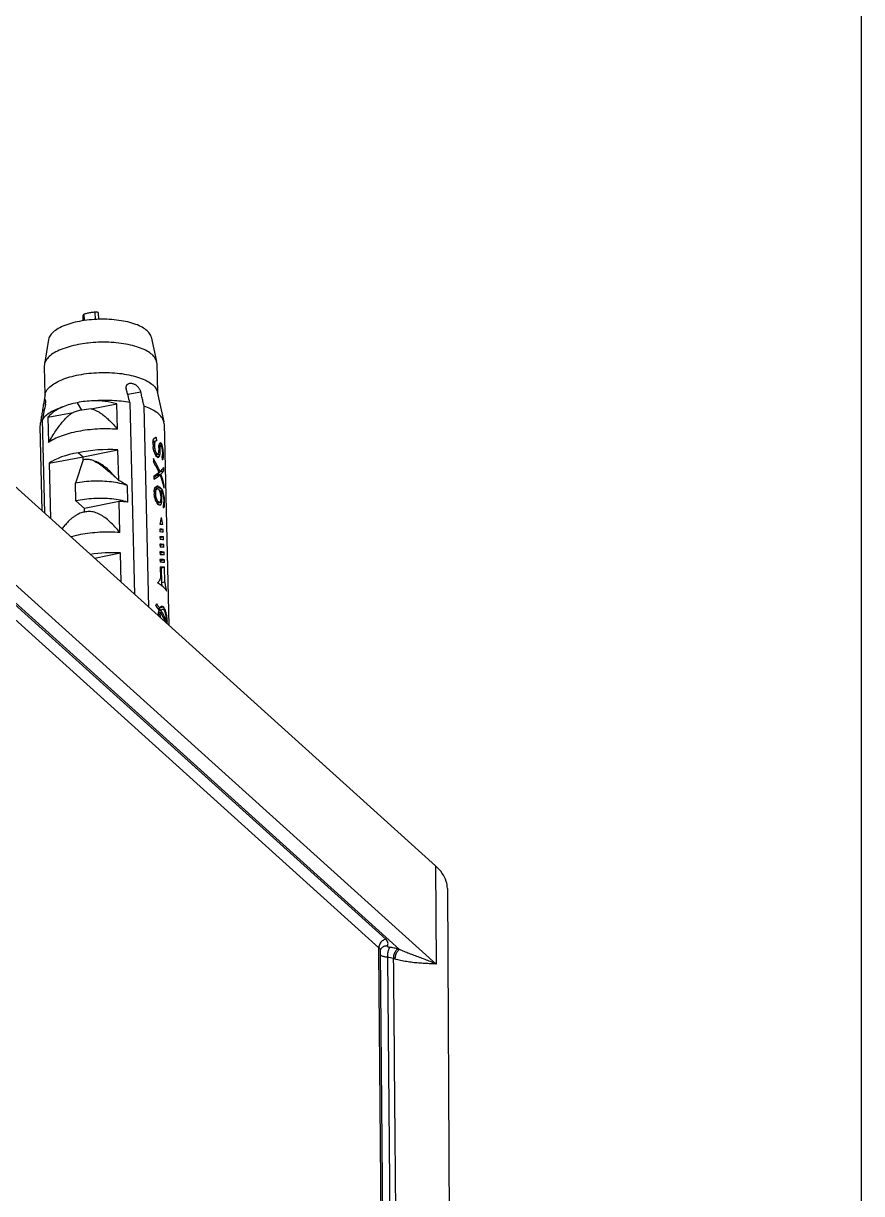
# Model space of a CAD drawing. Header units: millimetres. Extents: x 306 to 1885, y 393 to 1000.
# Drawn here: x 593 to 636.2, y 658.3 to 718.6 of the extents above; entities that cross this region are included whole.
import ezdxf

# ---------------------------------------------------------------- set-up
doc = ezdxf.new("R2010")
doc.units = ezdxf.units.MM

# ---------------------------------------------------------------- blocks, each defined once
blk = doc.blocks.new('u51')
at = {"color": 7}
for p, q in [((-63.902, -20.124), (-64.096, 17.852)), ((-60.811, -16.568), (-61.093, 15.697)), ((-60.734, 15.352), (-60.454, -16.913)), ((-60.651, 15.197), (-60.374, -16.912)), ((-63.286, -21.291), (-63.32, -16.223)), ((-63.32, -16.223), (-22.055, -53.433)), ((-61.442, -16.974), (-23.038, -51.604)), ((-60.458, -16.948), (-60.471, -16.985)), ((-60.454, -16.913), (-60.458, -16.948)), ((-60.374, -16.912), (-60.373, -16.984)), ((-60.373, -16.984), (-60.372, -17.068)), ((-60.372, -17.068), (-23.178, -50.607)), ((-60.731, -17.499), (-23.537, -51.038)), ((-63.286, -21.291), (-22.022, -58.501)), ((-49.302, -44.064), (-49.553, -33.675)), ((-49.426, -33.875), (-49.473, -33.884)), ((-49.405, -34.18), (-49.443, -34.188)), ((-49.374, -33.836), (-49.424, -33.846)), ((-49.019, -34.327), (-49.118, -34.346)), ((-49.027, -34.232), (-49.099, -34.246)), ((-49.319, -34.423), (-49.384, -34.436)), ((-49.118, -34.6), (-49.279, -34.631)), ((-49.044, -34.467), (-49.194, -34.496)), ((-49.038, -34.419), (-49.151, -34.441)), ((-48.991, -34.539), (-49.081, -34.556)), ((-48.52, -34.606), (-48.27, -44.969)), ((-47.544, -45.155), (-47.783, -35.271)), ((-49.167, -35.88), (-49.351, -35.916)), ((-49.351, -35.916), (-49.333, -36.666)), ((-49.149, -36.631), (-49.167, -35.88)), ((-49.1, -36.681), (-49.113, -36.131)), ((-47.092, -35.894), (-47.055, -37.402)), ((-49.149, -36.631), (-49.333, -36.666)), ((-49.327, -36.91), (-49.324, -37.057)), ((-49.139, -37.021), (-49.324, -37.057)), ((-49.312, -37.301), (-49.308, -37.448)), ((-49.139, -37.021), (-49.142, -36.923)), ((-49.124, -37.412), (-49.126, -37.316)), ((-49.09, -37.071), (-49.094, -36.925)), ((-49.09, -37.461), (-49.094, -37.315)), ((-47.055, -37.402), (-45.724, -37.127)), ((-49.124, -37.412), (-49.308, -37.448)), ((-49.296, -37.692), (-49.293, -37.839)), ((-49.108, -37.803), (-49.293, -37.839)), ((-49.108, -37.803), (-49.111, -37.705)), ((-49.09, -37.851), (-49.094, -37.705)), ((-49.28, -38.083), (-49.277, -38.23)), ((-49.093, -38.194), (-49.277, -38.23)), ((-49.264, -38.474), (-49.261, -38.621)), ((-49.09, -38.241), (-49.094, -38.095)), ((-49.09, -38.631), (-49.093, -38.485)), ((-47.03, -38.456), (-46.991, -40.061)), ((-49.091, -38.588), (-49.261, -38.621)), ((-43.377, -42.036), (-43.446, -39.182)), ((-49.257, -39.759), (-49.31, -39.769)), ((-49.255, -39.869), (-49.258, -39.736)), ((-46.991, -40.061), (-45.197, -39.691)), ((-45.202, -39.508), (-45.197, -39.691)), ((-45.197, -39.691), (-44.761, -40.085)), ((-43.151, -39.447), (-43.035, -44.286)), ((-42.904, -43.935), (-43.009, -39.576)), ((-49.294, -39.985), (-49.33, -39.992)), ((-49.33, -39.992), (-49.327, -40.098)), ((-49.257, -39.856), (-49.327, -39.87)), ((-49.295, -40.092), (-49.327, -40.098)), ((-49.29, -40.237), (-49.318, -40.242)), ((-49.293, -40.179), (-49.297, -40.019)), ((-49.137, -40.132), (-49.194, -40.143)), ((-49.194, -40.143), (-49.19, -40.276)), ((-49.139, -40.266), (-49.19, -40.276)), ((-49.003, -39.985), (-49.187, -40.02)), ((-49.028, -39.892), (-49.159, -39.917)), ((-49.137, -40.353), (-49.142, -40.166)), ((-48.954, -39.976), (-49.089, -40.002)), ((-48.948, -39.985), (-49.052, -40.005)), ((-48.928, -40.017), (-49.013, -40.033)), ((-48.896, -40.073), (-48.971, -40.088)), ((-48.857, -40.155), (-48.926, -40.169)), ((-48.826, -40.254), (-48.894, -40.267)), ((-48.807, -40.342), (-48.877, -40.356)), ((-48.877, -40.356), (-48.872, -40.542)), ((-47.402, -40.885), (-47.422, -40.023)), ((-44.761, -40.085), (-44.739, -41.001)), ((-49.312, -40.737), (-49.308, -40.897)), ((-49.274, -40.89), (-49.308, -40.897)), ((-49.261, -40.401), (-49.295, -40.407)), ((-49.211, -40.52), (-49.263, -40.529)), ((-49.131, -40.618), (-49.219, -40.635)), ((-49.13, -40.41), (-49.177, -40.419)), ((-48.996, -40.702), (-49.149, -40.732)), ((-49.075, -40.608), (-49.131, -40.619)), ((-48.886, -40.765), (-49.07, -40.801)), ((-48.898, -40.825), (-48.98, -40.841)), ((-48.804, -40.67), (-48.956, -40.7)), ((-48.802, -40.653), (-48.914, -40.674)), ((-48.797, -40.596), (-48.886, -40.613)), ((-48.793, -40.527), (-48.872, -40.542)), ((-48.793, -40.56), (-48.796, -40.427)), ((-48.958, -41.432), (-49.142, -41.467)), ((-48.917, -41.392), (-49.101, -41.427)), ((-49.031, -41.574), (-49.097, -41.587)), ((-48.773, -41.358), (-48.777, -41.198)), ((-46.965, -41.143), (-46.927, -42.72)), ((-45.137, -42.201), (-44.739, -41.001)), ((-49.12, -41.609), (-49.29, -41.642)), ((-49.29, -41.642), (-49.286, -41.801)), ((-48.751, -42.263), (-48.755, -42.103)), ((-45.137, -42.201), (-45.133, -42.35)), ((-43.377, -42.036), (-45.133, -42.35)), ((-49.226, -42.431), (-49.271, -42.44)), ((-49.271, -42.44), (-49.268, -42.573)), ((-49.196, -42.304), (-49.268, -42.318)), ((-49.228, -42.565), (-49.268, -42.573)), ((-49.222, -42.683), (-49.259, -42.69)), ((-49.197, -42.233), (-49.25, -42.243)), ((-49.227, -42.637), (-49.231, -42.478)), ((-49.194, -42.37), (-49.198, -42.21)), ((-49.029, -42.607), (-49.104, -42.621)), ((-49.104, -42.621), (-49.1, -42.781)), ((-49.034, -42.768), (-49.1, -42.781)), ((-48.913, -42.463), (-49.096, -42.498)), ((-48.915, -42.38), (-49.077, -42.411)), ((-49.032, -42.84), (-49.036, -42.68)), ((-48.982, -42.334), (-49.033, -42.344)), ((-48.854, -42.477), (-48.966, -42.498)), ((-48.837, -42.509), (-48.926, -42.526)), ((-48.799, -42.592), (-48.882, -42.607)), ((-48.769, -42.69), (-48.85, -42.706)), ((-48.746, -42.805), (-48.832, -42.821)), ((-45.133, -42.35), (-46.927, -42.72)), ((-44.895, -42.565), (-45.133, -42.35)), ((-49.203, -42.81), (-49.243, -42.818)), ((-49.042, -42.934), (-49.211, -42.967)), ((-49.059, -43.012), (-49.178, -43.035)), ((-49.088, -43.066), (-49.142, -43.076)), ((-49.037, -42.893), (-49.127, -42.91)), ((-49.033, -42.836), (-49.108, -42.851)), ((-48.924, -43.182), (-48.92, -43.342)), ((-48.79, -43.317), (-48.92, -43.342)), ((-48.739, -43.156), (-48.882, -43.184)), ((-48.735, -43.111), (-48.84, -43.131)), ((-48.832, -42.821), (-48.827, -43.034)), ((-48.733, -43.016), (-48.827, -43.034)), ((-48.732, -43.088), (-48.737, -42.875)), ((-43.32, -44.406), (-43.352, -43.09)), ((-46.902, -43.774), (-46.87, -45.09)), ((-49.302, -44.064), (-49.29, -44.162)), ((-48.954, -45.704), (-49.29, -44.162)), ((-43.32, -44.406), (-44.614, -44.648)), ((-45.548, -44.828), (-46.87, -45.09)), ((-45.061, -44.758), (-44.834, -45.147)), ((-43.172, -45.565), (-43.073, -44.97)), ((-43.125, -44.738), (-43.032, -44.72)), ((-48.927, -47.175), (-48.963, -45.66)), ((-48.105, -45.697), (-47.433, -45.568)), ((-43.128, -47.035), (-43.165, -45.52)), ((-48.927, -47.175), (-48.916, -47.264)), ((-48.636, -48.534), (-48.916, -47.264)), ((-43.353, -48.406), (-43.135, -47.125)), ((-43.135, -47.125), (-43.128, -47.035)), ((-45.762, -49.431), (-45.753, -49.811)), ((-45.201, -49.374), (-45.194, -49.704)), ((-45.141, -49.365), (-45.134, -49.654)), ((-45.936, -49.442), (-45.928, -49.757))]:
    blk.add_line(p, q, dxfattribs=at)
for centre, radius, start, end in [((-58.284, -6.868), 10.048, 253.14078, 253.62541), ((-58.37, -6.837), 10.592, 253.14078, 253.62541), ((-48.095, -38.583), 1.607, 232.7377, 235.62524), ((-48.103, -38.731), 1.588, 233.30326, 235.0561), ((-46.604, -33.293), 6.779, 263.06998, 266.72998), ((-48.327, -39.721), 1.205, 226.77867, 228.17476), ((-48.079, -39.385), 1.603, 233.31096, 235.04841), ((-48.187, -39.87), 1.136, 226.92502, 228.43585), ((-48.11, -39.783), 1.252, 228.46547, 231.71542), ((-44.538, -36.541), 5.203, 236.61124, 242.19775), ((-38.684, -33.196), 11.477, 223.81997, 225.08555), ((-47.986, -40.96), 1.694, 233.92932, 236.72201), ((-47.994, -41.136), 1.674, 234.47625, 236.17131), ((-48.44, -42.421), 0.96, 219.80599, 223.07445), ((-48.438, -42.255), 0.969, 220.63033, 222.24977), ((-152.12, -22.797), 111.182, 348.44034, 348.85586), ((37.928, -22.443), 88.438, 194.8812, 195.366), ((-45.547, -40.689), 4.492, 288.84717, 289.15789), ((-46.142, -41.389), 6.872, 276.32321, 276.77009), ((-46.08, -41.87), 6.386, 276.72666, 280.86124)]:
    blk.add_arc(centre, radius, start, end, dxfattribs=at)
for centre, major_axis, ratio, start_param, end_param in [((-46.394, -31.942), (1.463, 7.66), 0.359874, -4.405248, -4.388043), ((-46.317, -35.127), (-1.441, 9.954), 0.297032, 1.402673, 1.433361), ((-46.338, -34.243), (-1.805, 3.93), 0.680837, 1.254267, 1.314626), ((-46.383, -32.376), (1.463, 7.66), 0.359874, -4.451189, -4.438073), ((-46.327, -34.692), (-1.441, 9.954), 0.297032, 1.452704, 1.474686), ((-46.353, -33.613), (2.939, -1.682), 0.775373, -2.423405, -2.209064), ((-46.343, -34.048), (-1.805, 3.93), 0.680837, 1.295592, 1.340026), ((-46.357, -33.456), (2.939, -1.682), 0.775373, -2.369702, -2.185783), ((-46.346, -33.92), (3.183, -0.608), 0.663239, -2.666225, -2.600714), ((-46.383, -32.376), (-1.441, 9.954), 0.297032, -4.586433, -4.566627), ((-46.327, -34.692), (1.463, 7.66), 0.359874, -4.701927, -4.688811), ((-46.394, -31.942), (-1.441, 9.954), 0.297032, -4.5338, -4.516597), ((-46.317, -35.127), (1.463, 7.66), 0.359874, 7.814413, 7.835455), ((-46.342, -34.065), (3.183, -0.608), 0.663239, -2.691624, -2.600714), ((-46.346, -33.92), (3.189, 0.462), 0.11506, -2.756937, -2.691426), ((-46.342, -34.065), (3.189, 0.462), 0.11506, -2.756937, -2.666026), ((-46.343, -34.048), (3.123, 1.434), 0.387487, 2.482313, 2.512332), ((-46.338, -34.243), (3.123, 1.434), 0.387487, 2.439401, 2.486932), ((-46.342, -34.065), (2.935, -0.561), 0.663239, -2.655168, -2.6193), ((-46.353, -33.613), (2.939, -1.682), 0.775373, -2.166151, -2.07971), ((-46.357, -33.456), (2.939, -1.682), 0.775373, -2.143678, -2.056293), ((-46.316, -35.154), (2.281, 3.985), 0.545413, -4.522181, -4.498764), ((-46.293, -36.11), (3.189, 0.495), 0.089293, -2.848651, -2.660875), ((-46.293, -36.11), (2.989, 0.464), 0.089293, -2.85493, -2.806176), ((-46.287, -36.354), (3.189, 0.495), 0.089293, -2.848651, -2.660875), ((-46.284, -36.5), (3.189, 0.495), 0.089293, -2.848651, -2.660875), ((-46.278, -36.744), (3.189, 0.495), 0.089293, -2.842375, -2.667151), ((-46.284, -36.5), (2.989, 0.464), 0.089293, -2.85493, -2.806176), ((-46.293, -36.102), (3.197, 0.162), 0.407554, -1.832151, -1.339738), ((-46.274, -36.891), (3.189, 0.495), 0.089293, -2.842375, -2.667151), ((-46.268, -37.135), (3.189, 0.495), 0.089293, -2.836103, -2.673423), ((-46.265, -37.281), (3.189, 0.495), 0.089293, -2.836103, -2.673423), ((-46.274, -36.891), (2.989, 0.464), 0.089293, -2.848232, -2.815678), ((-46.265, -37.281), (2.989, 0.464), 0.089293, -2.841538, -2.824782), ((-46.259, -37.525), (3.189, 0.495), 0.089293, -2.829833, -2.679692), ((-46.255, -37.671), (3.189, 0.495), 0.089293, -2.829833, -2.679692), ((-46.249, -37.915), (3.189, 0.495), 0.089293, -2.823567, -2.685959), ((-46.246, -38.062), (3.189, 0.495), 0.089293, -2.823567, -2.685959), ((-46.24, -38.306), (3.189, 0.495), 0.089293, -2.813899, -2.702767), ((-46.231, -38.669), (-1.444, 6.216), 0.468354, 1.493872, 1.553008), ((-46.231, -38.669), (1.556, 6.913), 0.392424, -4.594682, -4.542686), ((-46.233, -38.6), (2.349, 3.812), 0.551563, -4.090258, -4.063962), ((-46.222, -39.032), (3.167, 1.033), 0.246051, 2.788119, 2.823018), ((-46.219, -39.183), (3.189, 0.48), 0.101256, -2.874466, -2.848389), ((-46.277, -36.765), (1.057, 14.257), 0.202215, 1.805308, 1.8141), ((-46.135, -42.643), (-1.591, 16.544), 0.179148, 7.682338, 7.691131), ((-46.18, -40.808), (-1.442, 6.265), 0.464903, 7.65745, 7.683746), ((-46.24, -38.292), (1.418, 8.096), 0.342931, -4.446512, -4.437783), ((-46.172, -41.116), (-1.449, 10.388), 0.284781, 1.440754, 1.449484), ((-46.225, -38.918), (2.593, 3.203), 0.561879, -4.005245, -3.987817), ((-46.187, -40.49), (-1.47, 5.743), 0.5038, 1.404393, 1.421821), ((-46.218, -39.222), (3.176, 0.901), 0.181163, 2.788959, 2.815036), ((-46.195, -40.186), (-2.506, 2.595), 0.77897, 0.98244, 1.008516), ((-46.223, -39), (1.057, 14.257), 0.202215, -4.625782, -4.617132), ((-46.19, -40.382), (-1.591, 16.544), 0.179148, 1.5472, 1.555849), ((-46.215, -39.327), (2.349, 3.812), 0.551564, -4.2378, -4.211864), ((-46.215, -39.34), (3.105, 1.547), 0.415702, 2.530793, 2.556726), ((-46.208, -39.622), (1.418, 8.096), 0.342931, -4.593874, -4.58523), ((-46.205, -39.759), (-1.449, 10.388), 0.284781, -4.694984, -4.68634), ((-46.209, -39.57), (2.593, 3.203), 0.561879, -4.152469, -4.135178), ((-46.216, -39.303), (3.187, 0.556), 0.042756, -2.729552, -2.686293), ((-46.21, -39.526), (3.105, 1.547), 0.415704, 2.504847, 2.522146), ((-46.213, -39.432), (3.189, 0.48), 0.101256, -2.709943, -2.683967), ((-46.217, -39.258), (3.178, -0.663), 0.674461, -2.488658, -2.462566), ((-46.215, -39.327), (2.202, 3.573), 0.551564, -4.224565, -4.209735), ((-46.221, -39.094), (3.14, -0.939), 0.718319, -2.406866, -2.363286), ((-46.22, -39.131), (-2.506, 2.595), 0.77897, 1.225056, 1.251233), ((-46.225, -38.933), (-2.235, 3.063), 0.757619, 1.378357, 1.413425), ((-46.229, -38.747), (-1.47, 5.743), 0.5038, -4.59257, -4.575062), ((-46.248, -37.976), (-1.449, 10.388), 0.284781, -4.529971, -4.521198), ((-46.237, -38.413), (-1.442, 6.265), 0.464904, -4.543864, -4.517413), ((-46.289, -36.257), (-1.591, 16.544), 0.179148, -4.483732, -4.474883), ((-46.179, -40.822), (-2.267, 3.007), 0.761035, 1.025117, 1.225037), ((-46.175, -40.981), (-2.274, 2.995), 0.761734, 1.021992, 1.187335), ((-46.19, -40.376), (-2.235, 3.063), 0.757619, 7.357849, 7.392748), ((-46.193, -40.249), (3.14, -0.939), 0.718318, 3.651103, 3.694529), ((-46.197, -40.092), (3.178, -0.663), 0.674461, 3.604079, 3.630093), ((-46.194, -40.189), (3.202, -0.158), 0.523122, -2.77985, -2.719274), ((-46.198, -40.057), (3.202, -0.206), 0.543298, 3.521589, 3.573499), ((-46.198, -40.038), (-1.47, 5.743), 0.5038, 7.791715, 7.826295), ((-46.204, -39.811), (-1.47, 5.743), 0.5038, 1.551754, 1.569045), ((-46.203, -39.855), (-1.745, 4.101), 0.66258, 1.457791, 1.47509), ((-46.2, -39.95), (3.178, -0.663), 0.674461, -2.54066, -2.514684), ((-46.194, -40.203), (3.194, 0.261), 0.270941, -2.712809, -2.652118), ((-46.196, -40.124), (3.189, 0.48), 0.101256, -2.657942, -2.63185), ((-46.192, -40.287), (3.187, 0.556), 0.042757, -2.642916, -2.599336), ((-46.193, -40.251), (3.176, 0.901), 0.181163, 2.546242, 2.572419), ((-46.184, -40.634), (2.593, 3.203), 0.561879, -4.291547, -4.274039), ((-46.188, -40.449), (3.167, 1.033), 0.246051, 2.484257, 2.519325), ((-46.165, -41.405), (1.418, 8.096), 0.342931, 1.524169, 1.532942), ((-46.194, -40.203), (2.995, 0.245), 0.270941, -2.709747, -2.681559), ((-46.176, -40.968), (2.349, 3.812), 0.551563, -4.45547, -4.429019), ((-46.124, -43.124), (1.057, 14.257), 0.202215, 1.40495, 1.4138), ((-46.178, -40.875), (3.169, 1.011), 0.236022, 2.697388, 2.862731), ((-46.174, -41.034), (3.169, 1.015), 0.237772, 8.945203, 9.145122), ((-46.178, -40.873), (3.172, 0.965), 0.214004, 2.46311, 2.67234), ((-46.175, -40.983), (-2.365, 2.84), 0.769812, 1.180605, 1.389834), ((-46.178, -40.875), (2.971, 0.948), 0.236022, 2.69894, 2.853758), ((-46.174, -41.052), (3.169, 1.011), 0.236022, 8.736767, 8.902751), ((-46.18, -40.804), (-2.274, 2.995), 0.761734, 1.265157, 1.431142), ((-46.175, -40.981), (-2.132, 2.808), 0.761734, 1.176425, 1.185783), ((-46.178, -40.873), (2.974, 0.905), 0.214004, 2.565211, 2.671586), ((-46.165, -41.42), (3.201, -0.006), 0.38893, -1.162162, -0.513136), ((-46.218, -39.213), (1.057, 14.257), 0.202215, -4.477878, -4.469085), ((-46.169, -41.232), (2.827, 2.587), 0.546807, -3.831265, -3.804969), ((-46.089, -44.541), (-1.516, 13.467), 0.220032, 7.682615, 7.691407), ((-46.116, -43.44), (-1.42, 7.301), 0.402038, 1.390253, 1.407796), ((-46.163, -41.506), (3.167, 1.033), 0.246051, 2.788119, 2.823018), ((-46.179, -40.82), (1.418, 8.096), 0.342931, -4.455231, -4.446512), ((-46.115, -43.485), (-1.449, 10.388), 0.284781, 1.449484, 1.458203), ((-46.16, -41.601), (3.105, 1.547), 0.415703, 8.943855, 8.961265), ((-46.159, -41.658), (3.189, 0.48), 0.101255, -2.874466, -2.848389), ((-46.129, -42.898), (-1.47, 5.743), 0.5038, 1.413112, 1.430522), ((-46.156, -41.77), (3.185, 0.676), 0.043459, 2.827525, 2.844902), ((-46.148, -42.097), (1.418, 8.096), 0.342931, -4.567942, -4.559297), ((-46.154, -41.847), (1.057, 14.257), 0.202215, -4.651718, -4.643074), ((-46.153, -41.902), (1.954, 4.949), 0.497373, -4.417336, -4.400048), ((-46.154, -41.868), (3.105, 1.547), 0.415703, 2.504847, 2.539438), ((-46.138, -42.531), (1.198, 11.179), 0.255104, -4.680332, -4.671681), ((-46.156, -41.797), (3.185, 0.676), 0.043459, 2.654434, 2.689079), ((-46.146, -42.178), (2.593, 3.203), 0.561879, -4.187081, -4.169768), ((-46.15, -42.016), (3.176, 0.901), 0.181161, 2.607193, 2.6332), ((-46.161, -41.597), (-2.506, 2.595), 0.778971, 1.216347, 1.242494), ((-46.163, -41.483), (3.004, -1.49), 0.766573, -2.235507, -2.200582), ((-46.154, -41.847), (0.991, 13.366), 0.202215, -4.651319, -4.64941), ((-46.153, -41.902), (1.832, 4.64), 0.497373, -4.412659, -4.39965), ((-46.169, -41.235), (-1.47, 5.743), 0.503801, -4.601306, -4.583822), ((-46.169, -41.239), (-1.745, 4.101), 0.662581, -4.695077, -4.659955), ((-46.199, -40.017), (-1.516, 13.467), 0.220032, -4.536227, -4.527467), ((-46.183, -40.646), (-1.42, 7.301), 0.402038, -4.519074, -4.501425), ((-46.23, -38.705), (-1.591, 16.544), 0.179148, -4.483732, -4.474883), ((-46.165, -41.42), (3.197, 0.162), 0.407554, -1.832151, -1.183125), ((-46.128, -42.942), (-1.745, 4.101), 0.662581, 1.266915, 1.301857), ((-46.135, -42.649), (3.197, -0.402), 0.611613, -2.778713, -2.743926), ((-46.139, -42.504), (3.178, -0.663), 0.674462, -2.696482, -2.670428), ((-46.142, -42.35), (3.189, 0.48), 0.101255, -2.822376, -2.796407), ((-46.138, -42.533), (3.191, 0.385), 0.175173, -2.817854, -2.783249), ((-46.146, -42.204), (2.593, 3.203), 0.561879, -4.100601, -4.083305), ((-46.139, -42.48), (3.105, 1.547), 0.415702, 2.539438, 2.574015), ((-46.138, -42.514), (1.954, 4.949), 0.497373, -4.434627, -4.417336), ((-46.134, -42.69), (1.198, 11.179), 0.255104, -4.671681, -4.663033), ((-46.136, -42.607), (3.189, 0.48), 0.101255, -2.649252, -2.623134), ((-46.133, -42.74), (3.191, 0.385), 0.175173, -2.653391, -2.618547), ((-46.13, -42.879), (3.105, 1.547), 0.415702, 2.391829, 2.418039), ((-46.129, -42.891), (3.18, 0.806), 0.127174, 2.528893, 2.572697), ((-46.094, -44.34), (1.198, 11.179), 0.255104, 1.481074, 1.489834), ((-46.115, -43.496), (2.349, 3.812), 0.551563, -4.455469, -4.429018), ((-46.063, -45.652), (1.057, 14.257), 0.202215, 1.40495, 1.4138), ((-46.128, -42.936), (3.164, -0.822), 0.667038, -0.714034, -0.334879), ((-46.128, -42.936), (3.18, -0.596), 0.700286, -1.673557, -1.294402), ((-46.202, -42.781), (3.388, -0.643), 0.701142, -1.279922, -1.026837), ((-46.278, -42.619), (3.032, -0.607), 0.704673, -1.189772, -1.022027), ((-46.342, -42.631), (3.019, -0.826), 0.668682, -0.959771, -0.792026), ((-46.232, -42.787), (3.372, -0.885), 0.66737, -0.976507, -0.723422)]:
    blk.add_ellipse(centre, major_axis=major_axis, ratio=ratio, start_param=start_param, end_param=end_param, dxfattribs=at)
for points, start_tangent, end_tangent in [([(-61.117, -16.509), (-61.181, -9.017), (-61.246, -1.282), (-61.314, 6.9), (-61.386, 15.752)], (-0.00856, 0.999963), (-0.008086, 0.999967)), ([(-63.32, -16.223), (-63.038, -16.239), (-62.738, -16.253), (-62.428, -16.273), (-62.114, -16.303), (-61.801, -16.347), (-61.494, -16.407), (-61.199, -16.485)], (0.9974, -0.072069), (0.956994, -0.290109)), ([(-63.32, -16.223), (-63.034, -16.347), (-62.75, -16.459), (-62.47, -16.564), (-62.196, -16.666), (-61.932, -16.767), (-61.68, -16.869), (-61.442, -16.974)], (0.906526, -0.42215), (0.90767, -0.419685)), ([(-61.442, -16.974), (-61.318, -16.862), (-61.229, -16.684), (-61.199, -16.485)], (0.890188, 0.455594), (-0.01207, 0.999927)), ([(-61.356, -17), (-61.235, -16.887), (-61.147, -16.708), (-61.117, -16.509)], (0.88495, 0.465687), (-0.012278, 0.999925)), ([(-61.117, -16.509), (-60.971, -16.544), (-60.811, -16.568)], (0.959821, -0.280613), (0.994305, -0.106575)), ([(-60.927, -17.083), (-60.866, -16.958), (-60.824, -16.77), (-60.811, -16.568)], (0.630263, 0.776381), (-0.018862, 0.999822)), ([(-60.811, -16.568), (-60.745, -16.577), (-60.678, -16.591), (-60.612, -16.61), (-60.546, -16.634), (-60.484, -16.669), (-60.454, -16.693)], (0.993142, -0.116918), (0.71066, -0.703535)), ([(-61.356, -17), (-61.154, -17.049), (-60.927, -17.083)], (0.95924, -0.282594), (0.993912, -0.110181)), ([(-60.927, -17.083), (-60.907, -17.086), (-60.885, -17.09), (-60.863, -17.096), (-60.842, -17.104), (-60.825, -17.114), (-60.813, -17.125), (-60.808, -17.14), (-60.813, -17.159)], (0.993901, -0.110274), (-0.48324, -0.875488)), ([(-60.813, -17.159), (-60.839, -17.333), (-60.731, -17.499)], (-0.479819, -0.877367), (0.743318, -0.668939)), ([(-60.813, -17.159), (-60.62, -17.124), (-60.48, -17.001), (-60.471, -16.985)], (0.997718, -0.067517), (0.476137, 0.879371)), ([(-60.731, -17.499), (-60.55, -17.416), (-60.419, -17.259), (-60.372, -17.068)], (0.981939, 0.189198), (-0.006643, 0.999978)), ([(-60.454, -16.913), (-60.45, -16.949)], (-0.00412, -0.999992), (0.214613, -0.976699)), ([(-60.45, -16.949), (-60.372, -17.068)], (0.214613, -0.976699), (0.741214, -0.671269)), ([(-63.902, -20.123), (-63.846, -20.482), (-63.64, -20.896), (-63.286, -21.291)], (0.006853, -0.999977), (0.742655, -0.669674)), ([(-49.44, -35.434), (-49.328, -35.586), (-49.168, -35.73), (-48.964, -35.864)], (0.492575, -0.87027), (0.870066, -0.492935)), ([(-49.44, -35.434), (-49.408, -35.586), (-49.378, -35.748), (-49.351, -35.916)], (0.208085, -0.978111), (0.138683, -0.990337)), ([(-49.167, -35.88), (-49.193, -35.712), (-49.194, -35.707)], (-0.136451, 0.990647), (-0.16997, 0.985449)), ([(-49.113, -36.131), (-49.078, -36.019), (-49.028, -35.929), (-48.964, -35.864)], (0.222224, 0.974996), (0.804419, 0.594063)), ([(-47.03, -38.456), (-46.518, -38.479), (-45.999, -38.468), (-45.488, -38.423), (-44.997, -38.347)], (0.996999, -0.077416), (0.981939, 0.189198)), ([(-47.03, -38.456), (-46.772, -38.753), (-46.515, -39.01), (-46.254, -39.226), (-45.986, -39.394), (-45.715, -39.5), (-45.446, -39.537), (-45.202, -39.508)], (0.634374, -0.773026), (0.971165, 0.23841)), ([(-44.997, -38.347), (-44.539, -38.24), (-44.503, -38.23)], (0.981939, 0.189198), (0.962034, 0.27293)), ([(-45.202, -39.508), (-45.086, -39.484), (-44.971, -39.447), (-44.853, -39.394), (-44.732, -39.323), (-44.606, -39.233), (-44.472, -39.12), (-44.331, -38.981), (-44.18, -38.811), (-44.045, -38.642)], (0.9905, 0.137509), (0.604911, 0.796293)), ([(-47.422, -40.023), (-47.04, -40.121), (-46.612, -40.186), (-46.154, -40.215), (-45.681, -40.207), (-45.211, -40.163), (-44.761, -40.085)], (0.952283, -0.305216), (0.976853, 0.213912)), ([(-49.07, -40.801), (-49.097, -40.778), (-49.124, -40.755), (-49.149, -40.732)], (-0.782147, 0.623094), (-0.728608, 0.684931)), ([(-47.402, -40.885), (-47.019, -40.989), (-46.591, -41.061), (-46.132, -41.099), (-45.66, -41.102), (-45.189, -41.069), (-44.739, -41.001)], (0.948496, -0.31679), (0.981939, 0.189198)), ([(-45.692, -42.147), (-45.809, -42.084), (-45.935, -42.005), (-46.074, -41.909), (-46.226, -41.794), (-46.394, -41.66), (-46.581, -41.504), (-46.788, -41.324)], (-0.896497, 0.44305), (-0.750285, 0.661115)), ([(-46.788, -41.324), (-46.512, -41.611), (-46.242, -41.846), (-45.967, -42.029), (-45.692, -42.147)], (0.664385, -0.74739), (0.956104, -0.293029)), ([(-45.692, -42.147), (-45.494, -42.205), (-45.306, -42.221), (-45.137, -42.201)], (0.932142, -0.362094), (0.976335, 0.216265)), ([(-44.869, -43.665), (-44.411, -43.559), (-43.999, -43.425), (-43.642, -43.267), (-43.352, -43.09)], (0.981939, 0.189198), (0.808865, 0.587994)), ([(-43.352, -43.09), (-43.545, -43.413), (-43.726, -43.693), (-43.897, -43.934), (-44.058, -44.137), (-44.21, -44.307), (-44.352, -44.446), (-44.487, -44.559), (-44.614, -44.648)], (-0.497944, -0.867209), (-0.844355, -0.535784)), ([(-46.902, -43.774), (-46.39, -43.797), (-45.871, -43.786), (-45.36, -43.741), (-44.869, -43.665)], (0.996999, -0.077416), (0.981939, 0.189198)), ([(-45.548, -44.828), (-45.681, -44.788), (-45.823, -44.729), (-45.974, -44.646), (-46.136, -44.537), (-46.309, -44.398), (-46.493, -44.227), (-46.691, -44.02), (-46.902, -43.774)], (-0.974413, 0.224764), (-0.634374, 0.773026)), ([(-43.032, -44.72), (-42.989, -44.458), (-42.947, -44.197), (-42.904, -43.935)], (0.162644, 0.986685), (0.160947, 0.986963)), ([(-49.29, -44.162), (-49.263, -44.251), (-49.135, -44.455), (-48.923, -44.647), (-48.632, -44.82), (-48.27, -44.969)], (0.212771, -0.977102), (0.944766, -0.327747)), ([(-44.073, -44.932), (-43.743, -44.801), (-43.444, -44.643), (-43.206, -44.47), (-43.035, -44.286)], (0.944614, 0.328182), (0.589565, 0.807721)), ([(-48.27, -44.969), (-48.215, -45.212), (-48.16, -45.455), (-48.105, -45.697)], (0.220278, -0.975437), (0.22218, -0.975006)), ([(-47.544, -45.155), (-47.097, -45.22), (-46.627, -45.256), (-46.145, -45.263), (-45.662, -45.241)], (0.984031, -0.177999), (0.997142, 0.075548)), ([(-43.193, -45.077), (-43.206, -45.157), (-43.209, -45.221), (-43.202, -45.268), (-43.187, -45.291), (-43.178, -45.291)], (-0.200552, -0.979683), (0.974875, 0.222751)), ([(-43.178, -45.291), (-43.164, -45.285), (-43.139, -45.245), (-43.113, -45.171), (-43.09, -45.067), (-43.073, -44.97)], (0.974875, 0.222751), (0.166758, 0.985998)), ([(-43.073, -44.97), (-43.069, -44.948), (-43.05, -44.828), (-43.032, -44.72)], (0.166758, 0.985998), (0.162644, 0.986685)), ([(-44.915, -46.583), (-45.423, -46.66), (-45.954, -46.699), (-46.488, -46.698), (-47.008, -46.658), (-47.495, -46.58), (-47.935, -46.467), (-48.31, -46.323), (-48.609, -46.152), (-48.821, -45.961), (-48.94, -45.755), (-48.953, -45.704)], (-0.981939, -0.189198), (-0.208268, 0.978072)), ([(-48.105, -45.697), (-48.091, -45.747), (-48.069, -45.799), (-48.041, -45.851), (-48.006, -45.903), (-47.965, -45.952), (-47.918, -45.999), (-47.865, -46.041), (-47.807, -46.077), (-47.745, -46.105), (-47.681, -46.125), (-47.618, -46.134), (-47.557, -46.134), (-47.52, -46.13)], (0.22218, -0.975006), (0.981785, 0.189994)), ([(-43.172, -45.565), (-43.248, -45.762), (-43.422, -45.967), (-43.686, -46.158), (-44.031, -46.328), (-44.445, -46.472), (-44.915, -46.583)], (-0.164378, -0.986397), (-0.981939, -0.189198)), ([(-47.52, -46.13), (-47.502, -46.125), (-47.455, -46.109), (-47.416, -46.086), (-47.385, -46.058), (-47.363, -46.027), (-47.348, -45.993), (-47.341, -45.957), (-47.341, -45.918), (-47.349, -45.877)], (0.981785, 0.189994), (-0.265157, 0.964205)), ([(-48.916, -47.264), (-48.902, -47.314), (-48.784, -47.519), (-48.571, -47.711), (-48.272, -47.882), (-47.897, -48.026), (-47.458, -48.139), (-46.97, -48.217), (-46.45, -48.257), (-45.916, -48.257), (-45.386, -48.219)], (0.210384, -0.977619), (0.993915, 0.110147)), ([(-44.877, -48.142), (-44.408, -48.03), (-43.993, -47.887), (-43.648, -47.717), (-43.384, -47.526), (-43.21, -47.321), (-43.135, -47.125)], (0.981939, 0.189198), (0.166681, 0.986011)), ([(-48.636, -48.534), (-48.587, -48.663), (-48.428, -48.857), (-48.178, -49.032), (-47.843, -49.183), (-47.438, -49.304), (-46.977, -49.389), (-46.481, -49.437), (-45.961, -49.444), (-45.442, -49.41), (-44.945, -49.336)], (0.218617, -0.975811), (0.981939, 0.189198)), ([(-44.945, -49.336), (-44.491, -49.227), (-44.094, -49.085), (-43.771, -48.916), (-43.534, -48.728), (-43.391, -48.526), (-43.354, -48.406)], (0.981939, 0.189198), (0.170527, 0.985353)), ([(-45.928, -49.757), (-45.927, -49.765), (-45.916, -49.779)], (0.025911, -0.999664), (0.742655, -0.669674)), ([(-45.916, -49.779), (-45.889, -49.796), (-45.849, -49.807), (-45.803, -49.812), (-45.753, -49.811)], (0.742655, -0.669674), (0.996028, 0.089035)), ([(-45.753, -49.811), (-45.554, -49.787), (-45.366, -49.751), (-45.194, -49.704)], (0.996028, 0.089035), (0.952425, 0.304774)), ([(-45.194, -49.704), (-45.159, -49.688), (-45.139, -49.67), (-45.134, -49.654)], (0.952425, 0.304774), (0.005769, 0.999983))]:
    blk.add_spline(points, degree=3, dxfattribs=dict(at, start_tangent=start_tangent, end_tangent=end_tangent))
blk = doc.blocks.new('u15')
at = {"layer": 'Defpoints', "color": 2}
for points in [[(0, 230.964), (-165.144, 230.964), (-165.144, 0), (0, 0)], [(0, 230.964), (165.144, 230.964), (165.144, 0), (0, 0)]]:
    blk.add_lwpolyline(points, close=True, dxfattribs=at)
blk.add_blockref('u51', (-79.896, 115.482))

msp = doc.modelspace()

# ---------------------------------------------------------------- block references
at = {"rotation": 180}
for p in [(471.008, 769.39), (801.296, 769.39)]:
    msp.add_blockref('u15', p, dxfattribs=at)

doc.saveas('drawing.dxf')
